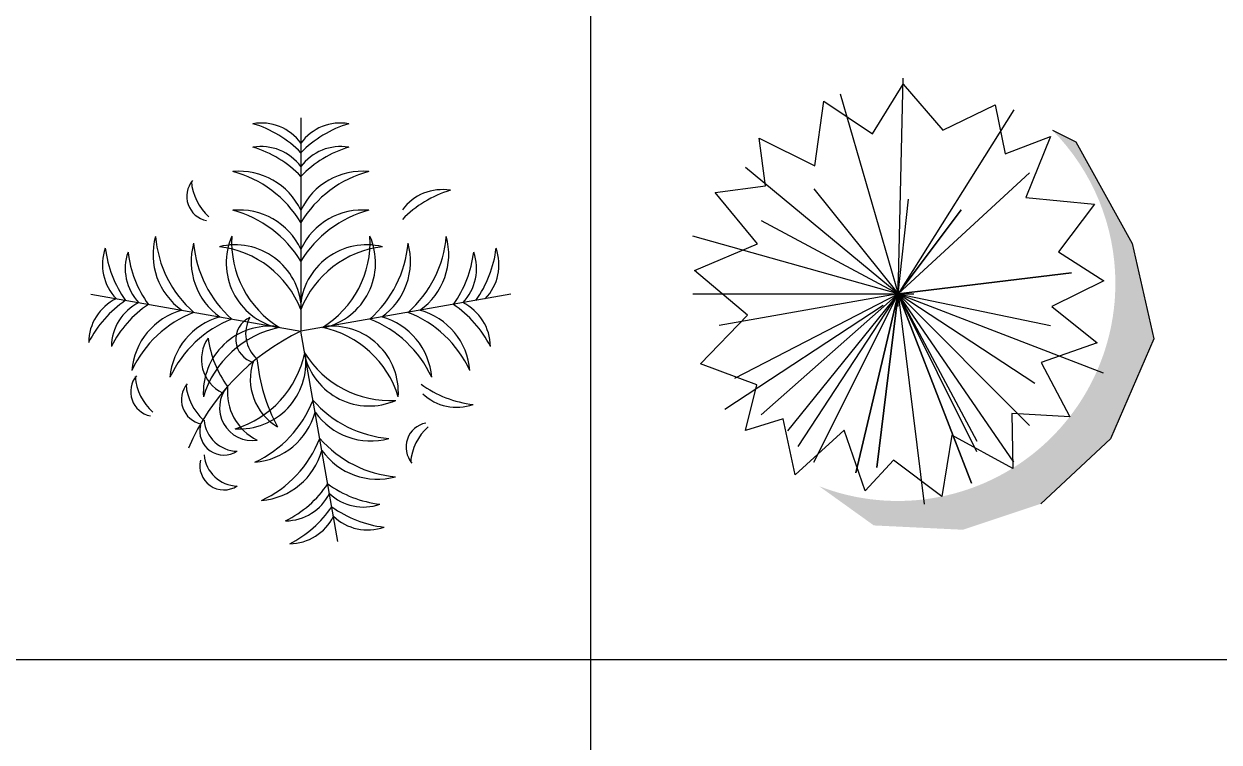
# Model space of a CAD drawing. Header units: inches. Extents: x 7658 to 73799, y 48 to 40262.
# Drawn here: x 64834 to 69287, y 28074 to 30749 of the extents above; entities that cross this region are included whole.
import ezdxf

# ---------------------------------------------------------------- set-up
doc = ezdxf.new("R2010")
doc.units = ezdxf.units.IN
doc.layers.add('www.cad-blocks.net', color=7, linetype='Continuous')
doc.styles.get("Standard").update_dxf_attribs({"font": 'arial.ttf'})

# ---------------------------------------------------------------- blocks, each defined once
blk = doc.blocks.new('A$C516926BB')
for p, q in [((55.5585, 38.5194), (55.5585, 0)), ((0, 27.6876), (62.4121, 27.6876))]:
    blk.add_line(p, q)
blk = doc.blocks.new('A$C602B34F3')
for p in [(0.5647, 1.1327), (0.0058, 0.6637), (1.1237, 0.6637), (0.6633, 0.0062)]:
    blk.add_line(p, (0.5647, 0.5652))
for centre, radius, start, end in [((0.4591, 0.9881), 0.131, 36.29, 99.6243), ((0.3529, 0.8347), 0.2949, 44.0763, 73.3794), ((0.6703, 0.9881), 0.131, 80.3757, 143.71), ((0.7766, 0.8347), 0.2949, 106.6206, 135.9237), ((0.4591, 0.9255), 0.131, 36.29, 99.6243), ((0.3529, 0.7721), 0.2949, 44.0763, 73.3794), ((0.6703, 0.9255), 0.131, 80.3757, 143.71), ((0.7766, 0.7721), 0.2949, 106.6206, 135.9237), ((0.4006, 0.8095), 0.1814, 25.2489, 95.3937), ((0.305, 0.6963), 0.3042, 31.3712, 75.0366), ((0.7288, 0.8095), 0.1814, 84.6063, 154.7511), ((0.8244, 0.6963), 0.3042, 104.9634, 148.6288), ((0.3264, 0.9236), 0.0653, 139.742, 258.7475), ((0.4148, 0.9752), 0.142, 184.618, 228.2106), ((0.9407, 0.8109), 0.131, 80.3757, 143.71), ((1.0469, 0.6575), 0.2949, 106.6206, 135.9237), ((0.4006, 0.7063), 0.1814, 25.2489, 95.3937), ((0.305, 0.5931), 0.3042, 31.3712, 75.0366), ((0.7288, 0.7063), 0.1814, 84.6063, 154.7511), ((0.8244, 0.5931), 0.3042, 104.9634, 148.6288), ((0.3526, 0.7692), 0.1814, 164.6063, 234.7511), ((0.4807, 0.8437), 0.3042, 184.9634, 228.6288), ((0.4542, 0.7513), 0.1814, 164.6063, 234.7511), ((0.5823, 0.8258), 0.3042, 184.9634, 228.6288), ((0.5429, 0.747), 0.1769, 156.3654, 256.5741), ((0.648, 0.803), 0.2676, 176.8122, 238.3335), ((0.4814, 0.803), 0.2676, 301.6665, 3.1878), ((0.5866, 0.747), 0.1769, 283.4259, 23.6346), ((0.5471, 0.8258), 0.3042, 311.3712, 355.0366), ((0.6752, 0.7513), 0.1814, 305.2489, 15.3937), ((0.6488, 0.8437), 0.3042, 311.3712, 355.0366), ((0.7769, 0.7692), 0.1814, 305.2489, 15.3937), ((0.1677, 0.7424), 0.131, 160.3757, 223.71), ((0.3372, 0.8204), 0.2949, 186.6206, 215.9237), ((0.2282, 0.7317), 0.131, 160.3757, 223.71), ((0.3977, 0.8097), 0.2949, 186.6206, 215.9237), ((0.3895, 0.6182), 0.1769, 3.4259, 103.6346), ((0.3161, 0.5244), 0.2676, 21.6665, 83.1878), ((0.74, 0.6182), 0.1769, 76.3654, 176.5741), ((0.8134, 0.5244), 0.2676, 96.8122, 158.3335), ((0.7318, 0.8097), 0.2949, 324.0763, 353.3794), ((0.9013, 0.7317), 0.131, 316.29, 19.6243), ((0.7914, 0.8202), 0.2949, 324.0763, 353.3794), ((0.9609, 0.7422), 0.131, 316.29, 19.6243), ((0.131, 0.5344), 0.131, 116.29, 179.6243), ((0.2636, 0.4032), 0.2949, 124.0763, 153.3794), ((0.1915, 0.5238), 0.131, 116.29, 179.6243), ((0.3241, 0.3925), 0.2949, 124.0763, 153.3794), ((0.8054, 0.3925), 0.2949, 26.6206, 55.9237), ((0.938, 0.5238), 0.131, 0.3757, 63.71), ((0.2956, 0.446), 0.1814, 105.2489, 175.3937), ((0.3905, 0.3322), 0.3042, 111.3712, 155.0366), ((0.739, 0.3322), 0.3042, 24.9634, 68.6288), ((0.8339, 0.446), 0.1814, 4.6063, 74.7511), ((0.3972, 0.4281), 0.1814, 105.2489, 175.3937), ((0.4921, 0.3143), 0.3042, 111.3712, 155.0366), ((0.482, 0.4018), 0.1769, 83.4259, 183.6346), ((0.5616, 0.3132), 0.2676, 101.6665, 163.1878), ((0.4555, 0.5439), 0.0639, 114.2257, 255.1279), ((0.5063, 0.5585), 0.0885, 150.4398, 228.6694), ((0.5678, 0.3132), 0.2676, 16.8122, 78.3335), ((0.6474, 0.4018), 0.1769, 356.3654, 96.5741), ((0.6373, 0.3143), 0.3042, 24.9634, 68.6288), ((0.7322, 0.4281), 0.1814, 4.6063, 74.7511), ((0.8285, 0.0116), 0.6132, 115.4772, 156.6585), ((0.3988, 0.4905), 0.0987, 144.9865, 244.4034), ((0.5993, 0.5845), 0.2838, 187.5759, 215.8942), ((0.3128, 0.5621), 0.2676, 286.8122, 348.3335), ((0.4014, 0.4824), 0.1769, 266.3654, 6.5741), ((0.5772, 0.4375), 0.147, 161.4477, 239.3672), ((0.9251, 0.5371), 0.4794, 185.4007, 208.139), ((0.7465, 0.5433), 0.1769, 193.4259, 293.6346), ((0.8026, 0.6484), 0.2676, 211.6665, 273.1878), ((0.177, 0.4042), 0.0653, 139.742, 258.7475), ((0.2654, 0.4559), 0.142, 184.618, 228.2106), ((0.3122, 0.3829), 0.0653, 139.742, 258.7475), ((0.4006, 0.4346), 0.142, 184.618, 228.2106), ((0.4353, 0.3614), 0.0869, 138.8744, 278.9763), ((0.5108, 0.4032), 0.1418, 173.7536, 244.097), ((1.0575, 0.6633), 0.2949, 234.0763, 263.3794), ((0.3138, 0.4926), 0.3042, 294.9634, 338.6288), ((0.8253, 0.5828), 0.3042, 221.3712, 265.0366), ((0.9795, 0.4938), 0.131, 226.29, 289.6243), ((0.4276, 0.3977), 0.1814, 274.6063, 344.7511), ((0.7508, 0.4547), 0.1814, 215.2489, 285.3937), ((0.3976, 0.3369), 0.0909, 185.1845, 268.654), ((0.9098, 0.2569), 0.0653, 101.2525, 220.258), ((0.3603, 0.3004), 0.0647, 167.0577, 302.8533), ((0.9982, 0.2052), 0.142, 131.7894, 175.382), ((0.3318, 0.3909), 0.3042, 294.9634, 338.6288), ((0.8433, 0.4811), 0.3042, 221.3712, 265.0366), ((0.3976, 0.2444), 0.0909, 185.1845, 268.654), ((0.4456, 0.296), 0.1814, 274.6063, 344.7511), ((0.7688, 0.353), 0.1814, 215.2489, 285.3937), ((0.3603, 0.2079), 0.0647, 167.0577, 302.8533), ((0.3921, 0.3245), 0.2949, 296.6206, 325.9237), ((0.8093, 0.3981), 0.2949, 234.0763, 263.3794), ((0.5233, 0.1919), 0.131, 270.3757, 333.71), ((0.7313, 0.2286), 0.131, 226.29, 289.6243), ((0.4028, 0.2636), 0.2949, 296.6206, 325.9237), ((0.82, 0.3372), 0.2949, 234.0763, 263.3794), ((0.5341, 0.131), 0.131, 270.3757, 333.71), ((0.742, 0.1677), 0.131, 226.29, 289.6243)]:
    blk.add_arc(centre, radius, start, end)
at = {"width": 0.8, "flags": 9}
for tag in ['YSIZE', 'XSIZE']:
    blk.add_attdef(tag, (0.6336, 0.5465), '', height=0.000631, dxfattribs=at)
blk = doc.blocks.new('A$C3BBD0604')
blk.add_hatch(color=7).paths.add_polyline_path([(0.4704, 0.1621), (0.674, 0.0161), (1.0056, 0), (1.2967, 0.0969), (1.5555, 0.3391), (1.7172, 0.7104), (1.6363, 1.0657), (1.4261, 1.4451), (1.3397, 1.4875, -0.197476), (1.574, 0.9177, -0.527264)])
at = {"color": 0, "linetype": 'ByBlock'}
for p, q in [((0.6687, 1.4747), (0.7838, 1.6599)), ((0.7642, 0.8784), (0.7836, 1.6817)), ((0.7838, 1.6599), (0.9313, 1.4886)), ((0.5483, 1.6229), (0.7642, 0.8784)), ((0.454, 1.3559), (0.4877, 1.5962)), ((0.4877, 1.5962), (0.6687, 1.4747)), ((1.1953, 1.564), (0.7642, 0.8784)), ((0.9313, 1.4886), (1.1263, 1.5826)), ((1.1263, 1.5826), (1.1629, 1.3997)), ((0.2699, 1.2807), (0.2474, 1.4586)), ((0.2474, 1.4586), (0.454, 1.3559)), ((1.1629, 1.3997), (1.3317, 1.4649)), ((1.3317, 1.4649), (1.2403, 1.2368)), ((0.7642, 0.8784), (0.1958, 1.3485)), ((0.7642, 0.8784), (1.2541, 1.3288)), ((0.0833, 1.2563), (0.2699, 1.2807)), ((0.24, 1.0643), (0.0833, 1.2563)), ((0.4504, 1.2699), (0.7642, 0.8784)), ((0.7642, 0.8784), (0.8033, 1.2309)), ((1.2403, 1.2368), (1.4963, 1.2125)), ((1.4963, 1.2125), (1.3615, 1.0354)), ((0.7642, 0.8784), (0.9991, 1.1918)), ((0.9991, 1.1918), (0.7642, 0.8784)), ((0.2546, 1.1523), (0.7642, 0.8784)), ((0.7642, 0.8784), (0, 1.0939)), ((0.006, 0.9652), (0.24, 1.0643)), ((1.3615, 1.0354), (1.531, 0.9264)), ((0.2031, 0.7989), (0.006, 0.9652)), ((0.7642, 0.8784), (1.4108, 0.9565)), ((1.4108, 0.9565), (0.7642, 0.8784)), ((0.7642, 0.8314), (0.7642, 0.9267)), ((1.531, 0.9264), (1.3375, 0.8308)), ((0, 0.8784), (0.7642, 0.8784)), ((0.7642, 0.8784), (0.0979, 0.7607)), ((0.1567, 0.5645), (0.7642, 0.8784)), ((0.2546, 0.4275), (0.7642, 0.8784)), ((0.7642, 0.8784), (0.3525, 0.3687)), ((0.3916, 0.3099), (0.7642, 0.8784)), ((0.4504, 0.2511), (0.7642, 0.8784)), ((0.7642, 0.8784), (0.6071, 0.212)), ((0.6071, 0.212), (0.7642, 0.8784)), ((0.7642, 0.8784), (0.6857, 0.2313)), ((0.6857, 0.2313), (0.7642, 0.8784)), ((0.7175, 0.8784), (0.823, 0.8784)), ((1.0579, 0.2901), (0.7642, 0.8784)), ((0.7642, 0.8784), (1.528, 0.5843)), ((0.7642, 0.8784), (1.2541, 0.3885)), ((0.7642, 0.8784), (0.8621, 0.0948)), ((0.7642, 0.8784), (1.3323, 0.7607)), ((1.2734, 0.5452), (0.7642, 0.8784)), ((0.7642, 0.8784), (1.0579, 0.3296)), ((1.1953, 0.2511), (0.7642, 0.8784)), ((0.7642, 0.8784), (1.0382, 0.1729)), ((1.0382, 0.1729), (0.7642, 0.8784)), ((0.1184, 0.4496), (0.7089, 0.8359)), ((1.3375, 0.8308), (1.5062, 0.6957)), ((0.0286, 0.6183), (0.2031, 0.7989)), ((1.5062, 0.6957), (1.297, 0.6229)), ((0.2385, 0.5391), (0.0286, 0.6183)), ((1.297, 0.6229), (1.4047, 0.421)), ((0.196, 0.3692), (0.2385, 0.5391)), ((0.3356, 0.4132), (0.196, 0.3692)), ((0.3812, 0.2048), (0.3356, 0.4132)), ((1.4047, 0.421), (1.1888, 0.4334)), ((1.1888, 0.4334), (1.1921, 0.2282)), ((0.5638, 0.3709), (0.3812, 0.2048)), ((0.6422, 0.1447), (0.5638, 0.3709)), ((0.9641, 0.3517), (0.9275, 0.1233)), ((1.1921, 0.2282), (0.9641, 0.3517)), ((0.7477, 0.2596), (0.6422, 0.1447)), ((0.9275, 0.1233), (0.7477, 0.2596))]:
    blk.add_line(p, q, dxfattribs=at)
at = {"color": 7}
blk.add_lwpolyline([(1.3397, 1.4875), (1.4261, 1.4451), (1.6363, 1.0657), (1.7172, 0.7104), (1.5555, 0.3391), (1.2967, 0.0969)], dxfattribs=at)

msp = doc.modelspace()

# ---------------------------------------------------------------- block references
for name, p, xscale, yscale, zscale in [('A$C3BBD0604', (67327, 28865), 1000, 1000, 1000), ('A$C602B34F3', (65075.6, 28813), 1400, 1400, 1400)]:
    msp.add_blockref(name, p, dxfattribs=dict(xscale=xscale, yscale=yscale, zscale=zscale))
at = {"layer": 'www.cad-blocks.net', "color": 155, "true_color": 0x546d8e, "xscale": 1000, "yscale": 1000, "zscale": 1000}
msp.add_blockref('A$C516926BB', (11386.7, 694.4), dxfattribs=at)

doc.saveas('drawing.dxf')
